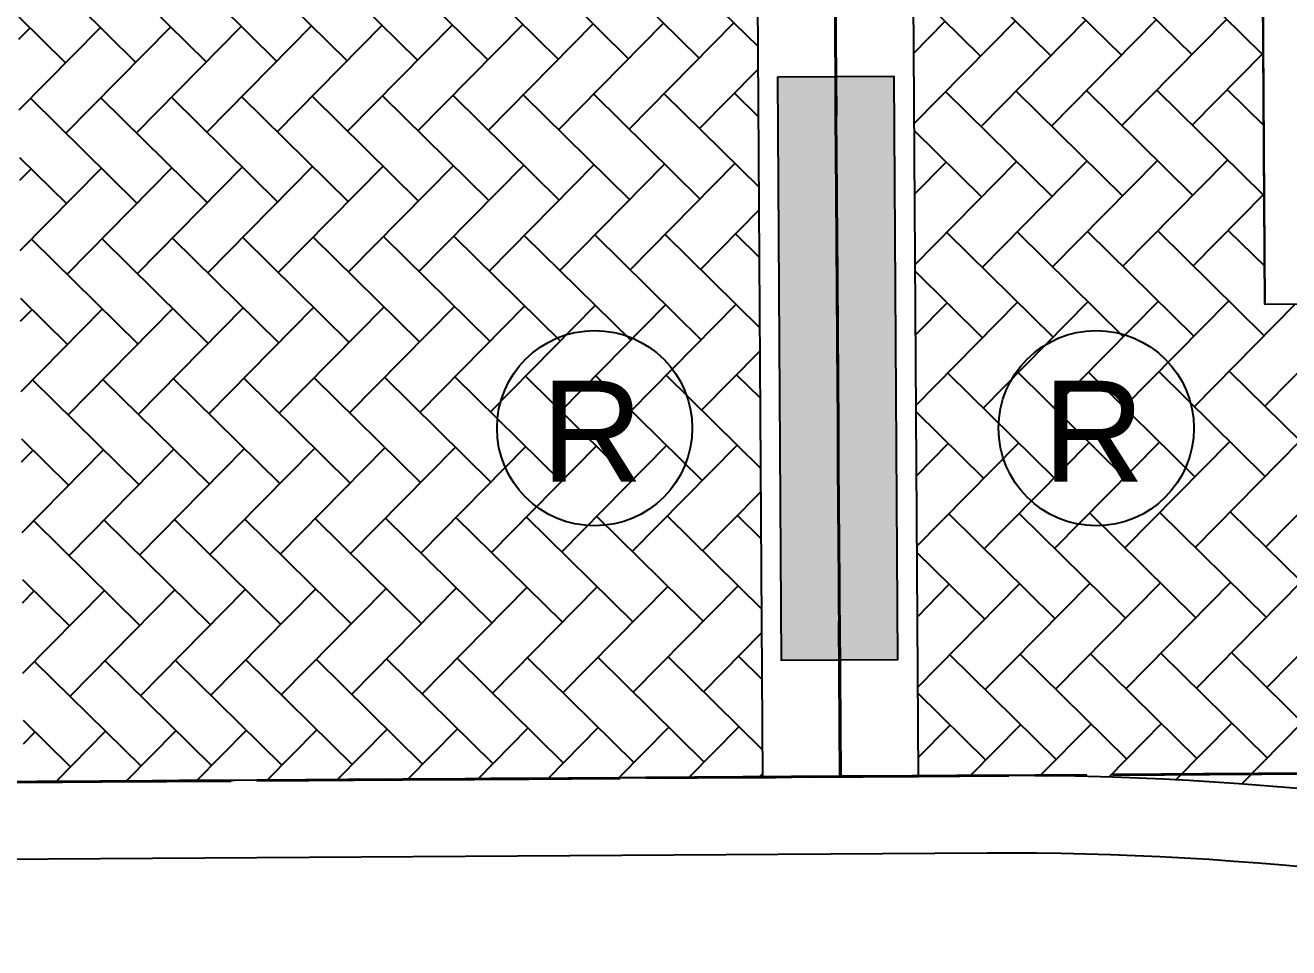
# Model space of a CAD drawing. Header units: feet. Extents: x 919634 to 928945, y 707022 to 708026.
# Drawn here: x 920451.3 to 920483.79, y 707499.35 to 707523.07 of the extents above; entities that cross this region are included whole.
import ezdxf
from ezdxf.enums import TextEntityAlignment as Align

# ---------------------------------------------------------------- set-up
doc = ezdxf.new("R2010")
doc.units = ezdxf.units.FT
doc.header["$LTSCALE"] = 20
doc.header["$MEASUREMENT"] = 0
doc.linetypes.add('Site Plan$0$PHANTOM2', pattern=[1.25, 0.625, -0.125, 0.125, -0.125, 0.125, -0.125])
for name, color, linetype in [('-u-site-xref', 7, 'Continuous'), ('Site Plan$0$-u-site-bldg_interior', 252, 'Continuous'), ('Site Plan$0$SP-LOT PAVERS', 254, 'Continuous'), ('Site Plan$0$SP-PARKING DESIGNATION', 254, 'Continuous'), ('x-RL TH6-LP Block$0$LP-PATT-SHAR', 253, 'Continuous'), ('x-RL TH6-LP Block$0$LP-SHAR-BRDR-CONT', 253, 'Continuous')]:
    doc.layers.add(name, color=color, linetype=linetype)
for name, color, linetype, lineweight in [('Site Plan$0$SP-CURB', 3, 'Continuous', 25), ('Site Plan$0$SP-LOT LINES', 252, 'Site Plan$0$PHANTOM2', 40), ('Site Plan$0$SP-SIDEWALK', 2, 'Continuous', 25), ('SP-BUILDING-FOOTPRINT', 1, 'Continuous', 25)]:
    doc.layers.add(name, color=color, linetype=linetype, lineweight=lineweight)
doc.layers.get('-u-site-xref').off()
doc.styles.add('Site Plan$0$ARIAL', font='arial.ttf')
pattern_1 = [(315.41821785, (4.9999, 0.033), (1.810145137, 0.013212988), [3.84, -1.28]), (45.41821785, (5.9116, -0.8655), (1.810145137, 0.013212988), [3.84, -1.28])]

# ---------------------------------------------------------------- blocks, each defined once
blk = doc.blocks.new('Site Plan')
at = {"layer": 'Site Plan$0$SP-LOT PAVERS'}
h = blk.add_hatch(dxfattribs=at)
h.set_pattern_fill('AR-HBONE', color=256, scale=0.32, angle=-89.5818)
h.set_pattern_definition(pattern_1)
h.paths.add_polyline_path([(920470.124, 707523.734), (920470.254, 707503.734), (920451.255, 707503.61), (920451.125, 707523.57), (920461.125, 707523.636), (920460.992, 707543.885), (920471.659, 707543.955), (920471.687, 707539.622), (920465.021, 707539.578), (920465.124, 707523.701)])
h = blk.add_hatch(dxfattribs=at)
h.set_pattern_fill('AR-HBONE', color=256, scale=0.32, angle=-89.5818)
h.set_pattern_definition(pattern_1)
h.paths.add_polyline_path([(920483.043, 707536.144), (920483.175, 707515.894), (920493.175, 707515.96), (920493.266, 707502.059), (920491.761, 707502.358), (920490.578, 707502.572), (920489.218, 707502.797), (920487.616, 707503.031), (920486.129, 707503.22), (920483.868, 707503.454), (920482.18, 707503.588), (920479.782, 707503.718), (920478.275, 707503.763), (920477.052, 707503.78), (920474.254, 707503.76), (920474.124, 707523.76), (920479.124, 707523.792), (920479.08, 707530.466), (920472.414, 707530.423), (920472.377, 707536.075)])
at = {"layer": 'Site Plan$0$-u-site-bldg_interior'}
for q in [(920483.067, 707532.537, 0), (920484.842, 707515.913, 0)]:
    blk.add_line((920483.175, 707515.902, 0), q, dxfattribs=at)
at = {"layer": 'Site Plan$0$SP-CURB'}
for p, q in [((920476.013, 707503.779), (920246.249, 707502.275)), ((920476.026, 707501.78), (920246.262, 707500.275))]:
    blk.add_line(p, q, dxfattribs=at)
for radius in [82, 80]:
    blk.add_arc((920476.55, 707421.781), radius, 75.82959, 90.37527, dxfattribs=at)
at = {"layer": 'Site Plan$0$SP-LOT LINES', "ltscale": 0.4}
blk.add_line((920516.589, 707504.036, 0), (920383.923, 707503.168, 0), dxfattribs=at)
at = {"layer": 'Site Plan$0$SP-LOT LINES', "ltscale": 0.4, "elevation": 0}
for points in [[(920471.641, 707597.745), (920493.641, 707597.889), (920494.254, 707503.891), (920472.254, 707503.747)], [(920449.641, 707597.602), (920471.641, 707597.745), (920472.254, 707503.747), (920450.255, 707503.604)]]:
    blk.add_lwpolyline(points, close=True, dxfattribs=at)
blk.add_lwpolyline([(920471.636, 707597.744), (920472.256, 707503.747)], dxfattribs=at)
at = {"layer": 'Site Plan$0$SP-PARKING DESIGNATION'}
for centre in [(920465.938, 707512.709), (920478.836, 707512.709)]:
    blk.add_circle(centre, 2.511, dxfattribs=at)
at = {"layer": 'Site Plan$0$SP-SIDEWALK'}
for p, q in [((920470.124, 707523.734, 0), (920470.254, 707503.734, 0)), ((920474.124, 707523.76, 0), (920474.254, 707503.76, 0)), ((920470.254, 707503.734, 0), (920451.255, 707503.61, 0))]:
    blk.add_line(p, q, dxfattribs=at)
at = {"layer": 'Site Plan$0$SP-PARKING DESIGNATION', "style": 'Site Plan$0$ARIAL'}
for p in [(920465.87, 707511.33, 0), (920478.768, 707511.33, 0)]:
    blk.add_text('R', height=2.6, dxfattribs=at).set_placement(p, align=Align.CENTER)
blk = doc.blocks.new('x-RL TH6-LP Block', base_point=(1241.699, -21.829))
at = {"layer": 'x-RL TH6-LP Block$0$LP-PATT-SHAR'}
h = blk.add_hatch(dxfattribs=at)
h.set_pattern_fill('LAFX-C305-WIGGLENET', color=256, scale=0.45, pattern_type=2)
h.set_pattern_definition([(0.15127, (1289.034397, 54.697515), (-4.544674689, 0.002246569), [0.045423, -1449.713102]), (0.16528, (1289.034397, 53.797515), (-4.544674691, 0.002242502), [0.045306, -1345.18624]), (0.16643, (1289.034397, 55.597515), (-4.544674685, 0.002255156), [0.044993, -1336.097256]), (0.4002, (1289.034397, 56.497335), (-4.54467473, 0.00216747), [0.0451, -608.95834]), (1.2611, (1289.0344, 57.44148), (-4.54467515, 0.000938), [0.04533, -204.51554]), (2.67865, (1285.65895, 53.8292), (-99.98159194, -4.57199724), [0.22624, -195.40602]), (2.67865, (1285.65863, 55.6292), (-99.9815919, -4.5719972), [0.22624, -195.40602]), (2.7831, (1285.88503, 54.6535), (-95.4389221, -4.52867516), [0.22634, -186.32687]), (2.7831, (1285.88471, 56.4535), (-95.4389221, -4.5286752), [0.22634, -186.32687]), (2.7831, (1285.88494, 52.85399), (-95.43892206, -4.52867516), [0.22634, -186.32687]), (2.82173, (1288.3589, 52.93106), (-186.33066624, -9.1094306), [0.22639, -277.3338]), (2.82173, (1288.35899, 54.73059), (-186.33066624, -9.1094306), [0.22639, -277.3338]), (2.8217, (1288.35868, 56.53059), (-186.33066624, -9.1094306), [0.22639, -277.3338]), (2.8386, (1287.4585, 55.6309), (-4.544675, 0.0018657), [0.2264, -90.78062]), (2.8386, (1287.45881, 53.8309), (-4.544675, 0.0018657), [0.2264, -90.78062]), (2.8406, (1286.78494, 53.75251), (-4.544675, 0.0017098), [0.2264, -90.78064]), (2.8406, (1286.78462, 55.55251), (-4.544675, 0.0017098), [0.2264, -90.78064]), (2.842, (1284.759, 54.73126), (-4.544675, 0.001598), [0.22637, -90.78066]), (2.842, (1284.75868, 56.53126), (-4.544675, 0.001598), [0.22637, -90.78066]), (2.842, (1284.7589, 52.93172), (-4.544675, 0.001598), [0.22637, -90.78066]), (2.8426, (1287.68494, 52.85283), (-4.544675, 0.0015514), [0.2264, -90.78062]), (2.8426, (1287.68507, 54.65238), (-4.544675, 0.0015514), [0.2264, -90.78062]), (2.8426, (1287.68471, 56.45238), (-4.544675, 0.0015514), [0.2264, -90.78062]), (2.8449, (1284.98498, 53.75265), (-4.544675, 0.00137), [0.22637, -90.78066]), (2.8449, (1284.98465, 55.55265), (-4.544675, 0.00137), [0.22637, -90.78066]), (2.8476, (1286.5589, 54.73113), (-4.544675, 0.0011526), [0.2264, -90.78063]), (2.8476, (1286.55859, 56.53113), (-4.544675, 0.0011526), [0.2264, -90.78063]), (2.8476, (1286.55881, 52.93158), (-4.544675, 0.0011526), [0.2264, -90.78063]), (2.848, (1288.58498, 53.75215), (-4.544675, 0.0011286), [0.22642, -90.78061]), (2.848, (1288.58467, 55.55215), (-4.544675, 0.0011286), [0.22642, -90.78061]), (8.04943, (1285.43494, 53.797515), (-322.65377473, -45.57165474), [0.22624, -357.76551]), (8.04943, (1285.43462, 55.597515), (-322.65377473, -45.57165474), [0.22624, -357.76551]), (8.3627, (1286.11111, 54.66453), (-31.8129195, -4.542934), [0.22634, -155.95423]), (8.3627, (1286.11102, 52.86498), (-31.8129195, -4.542934), [0.22634, -155.95423]), (8.3627, (1286.11079, 56.46453), (-31.8129195, -4.542934), [0.22634, -155.95423]), (8.47866, (1288.13498, 52.897685), (-122.7036183, -18.1947684), [0.22639, -215.72898]), (8.47866, (1288.13507, 54.6972), (-122.7036183, -18.1947684), [0.22639, -215.72898]), (8.4787, (1288.13476, 56.4972), (-122.7036183, -18.1947684), [0.22639, -215.72898]), (8.5294, (1287.23494, 53.79733), (-31.812779, -4.5439182), [0.2264, -91.68379]), (8.5294, (1287.23462, 55.59733), (-31.812779, -4.5439182), [0.2264, -91.68379]), (8.5353, (1287.01102, 53.76372), (-31.812311, -4.5471928), [0.2264, -91.6838]), (8.5353, (1287.0107, 55.56372), (-31.812311, -4.5471928), [0.2264, -91.6838]), (8.5395, (1284.53504, 52.8981), (-31.811976, -4.5495368), [0.22635, -91.68383]), (8.5395, (1284.53514, 54.69783), (-31.811976, -4.5495368), [0.22635, -91.68383]), (8.5395, (1284.53482, 56.49783), (-31.811976, -4.5495368), [0.22635, -91.68383]), (8.5413, (1287.9112, 54.66358), (-31.8118354, -4.5505196), [0.2264, -91.68379]), (8.5413, (1287.9111, 52.86406), (-31.8118354, -4.5505196), [0.2264, -91.68379]), (8.5413, (1287.91088, 56.46358), (-31.8118354, -4.5505196), [0.2264, -91.68379]), (8.5481, (1285.21106, 53.7639), (-31.81129, -4.5543307), [0.22637, -91.68382]), (8.5481, (1285.21075, 55.5639), (-31.81129, -4.5543307), [0.22637, -91.68382]), (8.5564, (1286.33471, 56.49742), (-31.8106363, -4.558894), [0.2264, -91.6838]), (8.5564, (1286.33494, 52.8979), (-31.8106363, -4.558894), [0.2264, -91.6838]), (8.5564, (1286.33503, 54.69742), (-31.8106363, -4.558894), [0.2264, -91.6838]), (8.5573, (1288.81115, 53.7634), (-31.8105644, -4.559396), [0.22642, -91.68378]), (8.5573, (1288.81084, 55.5634), (-31.8105644, -4.559396), [0.22642, -91.68378]), (81.43896, (1289.0344, 52.89711), (13.5970554, 90.891218), [0.22651, -243.34928]), (81.43896, (1285.4344, 52.89711), (13.5970554, 90.891218), [0.22651, -243.34928]), (81.43896, (1287.2344, 52.89711), (13.5970554, 90.891218), [0.22651, -243.34928]), (81.4478, (1288.1344, 55.59742), (4.5561628, 31.8083446), [0.22636, -91.67627]), (81.4478, (1286.3344, 55.59742), (4.5561628, 31.8083446), [0.22636, -91.67627]), (81.469, (1287.2344, 54.69751), (4.5444463, 31.8100206), [0.2264, -91.67624]), (81.469, (1285.4344, 54.69751), (4.5444463, 31.8100206), [0.2264, -91.67624]), (81.469, (1289.0344, 54.69751), (4.5444463, 31.8100206), [0.2264, -91.67624]), (81.5066, (1288.10096, 57.173235), (18.22490276, 122.68881336), [0.22634, -215.71125]), (81.5066, (1286.30096, 57.173235), (18.22490276, 122.68881336), [0.22634, -215.71125]), (81.5253, (1288.10105, 55.373505), (18.1848564, 122.6947554), [0.22637, -215.71121]), (81.5253, (1286.30105, 55.373505), (18.1848564, 122.6947554), [0.22637, -215.71121]), (81.5527, (1288.10114, 53.57346), (4.5555522, 31.808432), [0.22644, -123.8086]), (81.5527, (1286.30114, 53.57346), (4.5555522, 31.808432), [0.22644, -123.8086]), (81.5998, (1288.1344, 53.79742), (4.5294078, 31.8121654), [0.22635, -123.8087]), (81.5998, (1286.3344, 53.79742), (4.5294078, 31.8121654), [0.22635, -123.8087]), (81.82755, (1285.402222, 54.47355), (4.53006705, 31.812071525), [0.226278, -541.536423]), (81.82755, (1289.002222, 54.47355), (4.53006705, 31.812071525), [0.226278, -541.536423]), (81.82755, (1287.202222, 54.47355), (4.53006705, 31.812071525), [0.226278, -541.536423]), (81.8507, (1289.0023, 56.2734), (0.00147, 4.544284), [0.2262, -31.9068]), (81.8507, (1287.2023, 56.2734), (0.00147, 4.544284), [0.2262, -31.9068]), (81.8507, (1285.4023, 56.2734), (0.00147, 4.544284), [0.2262, -31.9068]), (81.9351, (1287.234397, 56.497335), (50.1678331, 354.4292261), [0.22619, -389.86889]), (81.9351, (1285.434397, 56.497335), (50.1678331, 354.4292261), [0.22619, -389.86889]), (81.9351, (1289.034397, 56.497335), (50.1678331, 354.4292261), [0.22619, -389.86889]), (87.1463, (1289.06801, 53.1211), (-0.0007114, 4.544284), [0.2265, -90.77273]), (87.1463, (1285.4681, 53.1211), (-0.0007114, 4.544284), [0.2265, -90.77273]), (87.1463, (1287.2681, 53.1211), (-0.0007114, 4.544284), [0.2265, -90.77273]), (87.1493, (1286.36806, 55.82125), (-0.0009457, 4.544284), [0.22636, -90.77288]), (87.1493, (1288.16806, 55.82125), (-0.0009457, 4.544284), [0.22636, -90.77288]), (87.1563, (1289.06801, 54.92143), (-0.0015037, 4.5442837), [0.2264, -90.77284]), (87.1563, (1287.26797, 54.92143), (-0.0015037, 4.5442837), [0.2264, -90.77284]), (87.1563, (1285.46797, 54.92143), (-0.0015037, 4.5442837), [0.2264, -90.77284]), (87.16885, (1288.0898, 56.9472), (9.13925797, 186.3132019), [0.22634, -277.31007]), (87.16885, (1286.2898, 56.9472), (9.13925797, 186.3132019), [0.22634, -277.31007]), (87.1751, (1288.08989, 55.147425), (9.11898718, 186.31419513), [0.22637, -277.31004]), (87.1751, (1286.28989, 55.147425), (9.11898718, 186.31419513), [0.22637, -277.31004]), (87.18424, (1288.09003, 53.34729), (4.5826769, 95.4281463), [0.22644, -186.31078]), (87.18424, (1286.29003, 53.34729), (4.5826769, 95.4281463), [0.22644, -186.31078]), (87.1999, (1288.16747, 54.02134), (4.55653304, 95.4293982), [0.22635, -186.31087]), (87.1999, (1286.36747, 54.02134), (4.55653304, 95.4293982), [0.22635, -186.31087]), (87.2758, (1287.19147, 54.24751), (-0.00019, 4.544284), [0.22628, -95.31184]), (87.2758, (1285.39147, 54.24751), (-0.00019, 4.544284), [0.22628, -95.31184]), (87.2758, (1288.99147, 54.24751), (-0.00019, 4.544284), [0.22628, -95.31184]), (87.2836, (1287.1916, 56.04742), (-0.000801, 4.544284), [0.22621, -95.3119]), (87.2836, (1285.3916, 56.04742), (-0.000801, 4.544284), [0.22621, -95.3119]), (87.2836, (1288.9916, 56.04742), (-0.000801, 4.544284), [0.22621, -95.3119]), (87.3117, (1287.26612, 56.72125), (4.588425, 99.9722492), [0.22619, -195.38931]), (87.3117, (1285.46612, 56.72125), (4.588425, 99.9722492), [0.22619, -195.38931]), (87.3117, (1289.06621, 56.72125), (4.588425, 99.9722492), [0.22619, -195.38931]), (89.2177, (1288.1344, 57.39693), (-0.0019605, 4.54428356), [0.04488, -322.63129]), (89.30195, (1287.2344, 57.39693), (-0.00216026, 4.54428347), [0.04498, -358.98222]), (89.3052, (1285.4344, 57.39693), (-0.00169872, 4.54428367), [0.045193, -363.52593]), (89.3071, (1286.3344, 57.39693), (-0.0018484, 4.5442836), [0.04509, -363.526033]), (90.10604, (1289.034487, 57.39693), (-0.002258295, -4.544283422), [0.044299, -1935.826012]), (92.6883, (1289.07656, 56.9472), (4.588425, -99.9722492), [0.22619, -195.38931]), (92.6883, (1287.27674, 56.9472), (4.588425, -99.9722492), [0.22619, -195.38931]), (92.6883, (1285.47674, 56.9472), (4.588425, -99.9722492), [0.22619, -195.38931]), (92.7164, (1289.00231, 55.82148), (-0.000801, -4.544284), [0.22621, -95.3119]), (92.7164, (1285.40231, 55.82148), (-0.000801, -4.544284), [0.22621, -95.3119]), (92.7164, (1287.20231, 55.82148), (-0.000801, -4.544284), [0.22621, -95.3119]), (92.7242, (1289.00222, 54.02152), (-0.00019, -4.544284), [0.22628, -95.31184]), (92.7242, (1287.20222, 54.02152), (-0.00019, -4.544284), [0.22628, -95.31184]), (92.7242, (1285.40222, 54.02152), (-0.00019, -4.544284), [0.22628, -95.31184]), (92.8001, (1288.1785, 54.24742), (4.55653304, -95.4293982), [0.22635, -186.31087]), (92.8001, (1286.3785, 54.24742), (4.55653304, -95.4293982), [0.22635, -186.31087]), (92.81576, (1288.10114, 53.1211), (4.5826769, -95.4281463), [0.22644, -186.31078]), (92.81576, (1286.30114, 53.1211), (4.5826769, -95.4281463), [0.22644, -186.31078]), (92.8249, (1288.10105, 54.921345), (9.11898718, -186.31419513), [0.22637, -277.31004]), (92.8249, (1286.30105, 54.921345), (9.11898718, -186.31419513), [0.22637, -277.31004]), (92.83115, (1288.10096, 56.72112), (9.13925797, -186.3132019), [0.22634, -277.31007]), (92.83115, (1286.30096, 56.72112), (9.13925797, -186.3132019), [0.22634, -277.31007]), (92.8437, (1287.27922, 55.14751), (-0.0015037, -4.5442837), [0.2264, -90.77284]), (92.8437, (1285.47922, 55.14751), (-0.0015037, -4.5442837), [0.2264, -90.77284]), (92.8437, (1289.07926, 55.14751), (-0.0015037, -4.5442837), [0.2264, -90.77284]), (92.8507, (1288.1793, 56.04733), (-0.0009457, -4.544284), [0.22636, -90.77288]), (92.8507, (1286.3793, 56.04733), (-0.0009457, -4.544284), [0.22636, -90.77288]), (92.8537, (1287.2794, 53.34733), (-0.0007114, -4.544284), [0.2265, -90.77273]), (92.8537, (1285.4794, 53.34733), (-0.0007114, -4.544284), [0.2265, -90.77273]), (92.8537, (1289.07926, 53.34733), (-0.0007114, -4.544284), [0.2265, -90.77273]), (98.0649, (1289.06621, 57.173145), (50.1678331, -354.4292261), [0.22619, -389.86889]), (98.0649, (1287.26612, 57.173145), (50.1678331, -354.4292261), [0.22619, -389.86889]), (98.0649, (1285.46612, 57.173145), (50.1678331, -354.4292261), [0.22619, -389.86889]), (98.1493, (1285.4344, 55.5975), (0.00147, -4.544284), [0.2262, -31.9068]), (98.1493, (1289.0344, 55.5975), (0.00147, -4.544284), [0.2262, -31.9068]), (98.1493, (1287.2344, 55.5975), (0.00147, -4.544284), [0.2262, -31.9068]), (98.17245, (1289.034397, 53.797515), (4.53006705, -31.812071525), [0.226278, -541.536423]), (98.17245, (1287.234397, 53.797515), (4.53006705, -31.812071525), [0.226278, -541.536423]), (98.17245, (1285.434397, 53.797515), (4.53006705, -31.812071525), [0.226278, -541.536423]), (98.4002, (1288.16747, 54.4735), (4.5294078, -31.8121654), [0.22635, -123.8087]), (98.4002, (1286.36747, 54.4735), (4.5294078, -31.8121654), [0.22635, -123.8087]), (98.4473, (1288.1344, 52.89711), (4.5555522, -31.808432), [0.22644, -123.8086]), (98.4473, (1286.3344, 52.89711), (4.5555522, -31.808432), [0.22644, -123.8086]), (98.47474, (1288.1344, 54.697425), (18.1848564, -122.6947554), [0.22637, -215.71121]), (98.47474, (1286.3344, 54.697425), (18.1848564, -122.6947554), [0.22637, -215.71121]), (98.4934, (1286.3344, 56.49729), (18.22490276, -122.68881336), [0.22634, -215.71125]), (98.4934, (1288.1344, 56.49729), (18.22490276, -122.68881336), [0.22634, -215.71125]), (98.531, (1287.26797, 55.37364), (4.5444463, -31.8100206), [0.2264, -91.67624]), (98.531, (1285.46797, 55.37364), (4.5444463, -31.8100206), [0.2264, -91.67624]), (98.531, (1289.06801, 55.37364), (4.5444463, -31.8100206), [0.2264, -91.67624]), (98.5522, (1286.36806, 56.27341), (4.5561628, -31.8083446), [0.22636, -91.67627]), (98.5522, (1288.16806, 56.27341), (4.5561628, -31.8083446), [0.22636, -91.67627]), (98.56104, (1287.2681, 53.57355), (13.5970554, -90.891218), [0.22651, -243.34928]), (98.56104, (1285.4681, 53.57355), (13.5970554, -90.891218), [0.22651, -243.34928]), (98.56104, (1289.06801, 53.57355), (13.5970554, -90.891218), [0.22651, -243.34928]), (171.4293, (1288.35854, 55.563495), (-90.896397, 13.61355544), [0.22642, -243.369404]), (171.4293, (1288.35886, 53.763495), (-90.896397, 13.61355544), [0.22642, -243.369404]), (171.4302, (1287.23471, 56.497335), (-90.89661187, 13.6121208), [0.2264, -243.36942]), (171.4302, (1287.23494, 52.89779), (-90.89661187, 13.6121208), [0.226404, -243.36942]), (171.4302, (1287.23503, 54.697335), (-90.89661187, 13.6121208), [0.226404, -243.36942]), (171.4384, (1284.758565, 55.563945), (-90.8985636, 13.59908163), [0.22637, -243.36945]), (171.4384, (1284.75888, 53.763945), (-90.8985636, 13.59908163), [0.22637, -243.36945]), (171.4453, (1287.45859, 56.46363), (-31.8107647, 4.557998), [0.2264, -91.68379]), (171.4453, (1287.4589, 54.66363), (-31.8107647, 4.5579982), [0.2264, -91.68379]), (171.4453, (1287.45881, 52.86411), (-31.8107647, 4.5579982), [0.2264, -91.68379]), (171.447, (1285.43503, 54.69751), (-31.8109055, 4.5570154), [0.22637, -91.68383]), (171.447, (1285.43494, 52.898), (-31.8109055, 4.5570154), [0.22637, -91.68383]), (171.447, (1285.43471, 56.49751), (-31.8109055, 4.5570154), [0.22637, -91.68383]), (171.4512, (1286.5585, 55.56376), (-31.811241, 4.5546715), [0.2264, -91.6838]), (171.4512, (1286.55881, 53.76376), (-31.8112412, 4.5546715), [0.2264, -91.6838]), (171.4571, (1288.13467, 55.5972), (-31.81171, 4.551397), [0.2264, -91.68379]), (171.4571, (1288.13498, 53.7972), (-31.8117098, 4.551397), [0.2264, -91.68379]), (171.5079, (1289.03471, 56.49711), (-122.6993375, 18.2236145), [0.22639, -215.72898]), (171.5079, (1289.03516, 54.69711), (-122.6993375, 18.2236145), [0.22639, -215.72898]), (171.5079, (1289.03516, 52.89758), (-122.6993375, 18.2236145), [0.22639, -215.72898]), (171.6238, (1285.65863, 56.46457), (-31.8118506, 4.5504129), [0.22634, -155.95423]), (171.6238, (1285.65895, 54.66457), (-31.8118506, 4.5504129), [0.22634, -155.95423]), (171.6238, (1285.65886, 52.86503), (-31.8118506, 4.5504129), [0.22634, -155.95423]), (171.9371, (1286.334937, 53.797425), (-354.4603112, 50.15955456), [0.22624, -389.90111]), (171.9371, (1286.33462, 55.597425), (-354.4603112, 50.15955456), [0.22624, -389.90111]), (177.1386, (1288.58467, 55.55215), (-4.5446752, -6.02e-05), [0.22642, -90.78061]), (177.1386, (1288.58498, 53.75215), (-4.5446752, -6.02e-05), [0.22642, -90.78061]), (177.1389, (1287.01115, 54.73104), (-4.5446752, -8.4e-05), [0.2264, -90.78063]), (177.1389, (1287.01106, 52.93153), (-4.5446752, -8.4e-05), [0.2264, -90.78063]), (177.139, (1287.01084, 56.53104), (-4.5446752, -8.4e-05), [0.2264, -90.78063]), (177.1416, (1284.98498, 53.75265), (-4.5446752, -0.0003014), [0.22637, -90.78066]), (177.1416, (1284.98465, 55.55265), (-4.5446752, -0.0003014), [0.22637, -90.78066]), (177.144, (1287.68494, 52.85283), (-4.5446752, -0.000483), [0.2264, -90.78062]), (177.144, (1287.68471, 56.45238), (-4.5446752, -0.000483), [0.2264, -90.78062]), (177.144, (1287.68507, 54.65238), (-4.5446752, -0.000483), [0.2264, -90.78062]), (177.1445, (1285.21084, 56.53122), (-4.5446752, -0.0005297), [0.22637, -90.78066]), (177.1445, (1285.2112, 54.73122), (-4.5446752, -0.0005297), [0.22637, -90.78066]), (177.1445, (1285.21106, 52.93167), (-4.5446752, -0.0005297), [0.22637, -90.78066]), (177.146, (1286.78462, 55.55251), (-4.5446752, -0.0006414), [0.2264, -90.78064]), (177.146, (1286.78494, 53.75251), (-4.5446752, -0.0006414), [0.2264, -90.78064]), (177.1479, (1287.91075, 55.63086), (-4.544675, -0.0007973), [0.2264, -90.78062]), (177.1479, (1287.91106, 53.83086), (-4.5446752, -0.0007973), [0.2264, -90.78062]), (177.1648, (1288.81115, 52.93101), (-4.5446747, -0.0021384), [0.2264, -90.78064]), (177.1648, (1288.81093, 56.53054), (-4.5446747, -0.0021384), [0.2264, -90.78064]), (177.1648, (1288.81124, 54.73054), (-4.5446747, -0.0021384), [0.2264, -90.78064]), (177.2034, (1285.88471, 56.4535), (-95.4378548, 4.5511119), [0.22634, -186.32687]), (177.2034, (1285.88503, 54.6535), (-95.4378548, 4.5511119), [0.22634, -186.32687]), (177.2034, (1285.88494, 52.85399), (-95.4378548, 4.5511119), [0.22634, -186.32687]), (177.3079, (1286.11061, 55.62915), (-195.41967254, 9.1178269), [0.22624, -290.95229]), (177.3079, (1286.11093, 53.82915), (-195.41967254, 9.1178269), [0.22624, -290.95229])])
h.paths.add_polyline_path([(1287.531, 54.17), (1287.531, 69.167), (1284.535, 69.167), (1284.535, 54.171)])
at = {"layer": 'x-RL TH6-LP Block$0$LP-SHAR-BRDR-CONT'}
blk.add_lwpolyline([(1287.531, 54.17), (1287.531, 69.167), (1284.535, 69.167), (1284.535, 54.171)], close=True, dxfattribs=at)

msp = doc.modelspace()

# ---------------------------------------------------------------- block references
at = {"layer": '-u-site-xref'}
msp.add_blockref('Site Plan', (0, 0), dxfattribs=at)

# ---------------------------------------------------------------- next in the draw order: linework, layer by layer
at = {"layer": 'SP-BUILDING-FOOTPRINT', "elevation": 0}
msp.add_lwpolyline([(920405.844, 707515.397), (920417.177, 707515.471), (920417.045, 707535.721), (920428.378, 707535.795), (920428.326, 707543.672), (920438.993, 707543.742), (920439.125, 707523.492), (920461.124, 707523.636), (920460.992, 707543.885), (920471.659, 707543.955), (920471.71, 707536.07), (920483.043, 707536.152), (920483.175, 707515.902), (920494.509, 707515.976), (920494.438, 707526.809), (920505.104, 707526.879), (920504.972, 707547.128), (920516.305, 707547.202), (920516.095, 707579.368)], dxfattribs=at)

# ---------------------------------------------------------------- next in the draw order: block references
at = {"layer": '-u-site-xref', "rotation": 180.3750210479411}
msp.add_blockref('x-RL TH6-LP Block', (920515.973, 707598.033, 0), dxfattribs=at)

doc.saveas('drawing.dxf')
